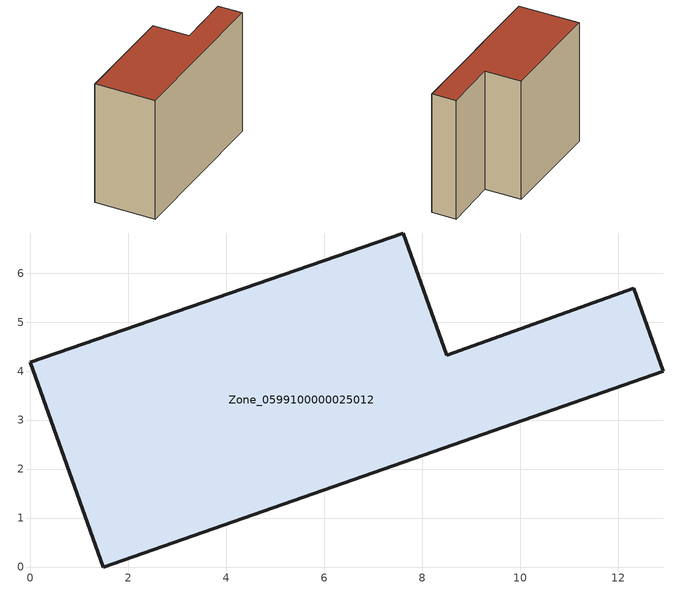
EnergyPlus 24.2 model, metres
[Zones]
Zone_0599100000025012
 floor ground (C_G): 1.49,0 0,4.18 7.61,6.82 8.5,4.32 12.32,5.69 12.92,4 z0
 wall outside (C_F): 1.49,0 12.92,4 12.32,5.69 8.5,4.32 7.61,6.82 0,4.18 1.49,0 z0:9.12
 roof outside (C_R): 0,4.18 1.49,0 12.92,4 12.32,5.69 8.5,4.32 7.61,6.82 z9.12
[BUILDING]
Pand.0599100000025012: North Axis=0; Terrain=City; Loads Convergence Tolerance Value=0.04; Temperature Convergence Tolerance Value=0.4; Solar Distribution=FullExterior; Maximum Number of Warmup Days=25; Minimum Number of Warmup Days=1
[Site:Location]
Rotterdam.The.Hague.AP_ZH_NLD Design_Conditions: Latitude=51.96; Longitude=4.45; Time Zone=1; Elevation=-4.5
[SITE:GROUNDTEMPERATURE:BUILDINGSURFACE]
18, 18, 18, 18, 18, 18, 18, 18, 18, 18, 18, 18
[MATERIAL] Thermal Absorptance=0.9; Solar Absorptance=0.7; Visible Absorptance=0.7
Name | Roughness | Thickness | Conductivity | Density | Specific Heat
G.TI.1946 | MediumSmooth | 0.15 | 1 | 540 | 1210
F.TI.1946 | Rough | 0.3 | 0.857143 | 1920 | 840
R.TI.1946 | MediumRough | 0.2 | 0.1 | 1500 | 1000
[CONSTRUCTION]
C_G: G.TI.1946
C_F: F.TI.1946
C_R: R.TI.1946
[ZONE]
Zone_0599100000025012: Type=1; Multiplier=1; Ceiling Height=Autocalculate; Volume=Autocalculate; Floor Area=autocalculate; Part of Total Floor Area=Yes
[ZONEINFILTRATION:DESIGNFLOWRATE]
Infil_Zone_0599100000025012: Zone or ZoneList or Space or SpaceList=Zone_0599100000025012; Schedule=AlwaysOn; Design Flow Rate Calculation Method=Flow/Area; Flow Rate per Floor Area=0.003; Constant Term Coefficient=1; Temperature Term Coefficient=0; Velocity Term Coefficient=0; Velocity Squared Term Coefficient=0
[HVACTEMPLATE:ZONE:IDEALLOADSAIRSYSTEM]
Zone_0599100000025012: Maximum Heating Supply Air Temperature=50; Minimum Cooling Supply Air Temperature=13; Maximum Heating Supply Air Humidity Ratio=0.0156; Minimum Cooling Supply Air Humidity Ratio=0.0077; Heating Limit=NoLimit; Cooling Limit=NoLimit; Dehumidification Control Type=ConstantSensibleHeatRatio; Cooling Sensible Heat Ratio=0.7; Dehumidification Setpoint=60; Humidification Control Type=None; Humidification Setpoint=30; Outdoor Air Method=None; Outdoor Air Flow Rate per Person=0.00944; Outdoor Air Flow Rate per Zone Floor Area=0; Outdoor Air Flow Rate per Zone=0; Demand Controlled Ventilation Type=None; Outdoor Air Economizer Type=NoEconomizer; Heat Recovery Type=None; Sensible Heat Recovery Effectiveness=0.7; Latent Heat Recovery Effectiveness=0.65
[ZONECONTROL:THERMOSTAT]
ThermostatControl_Zone_0599100000025012: Zone or ZoneList=Zone_0599100000025012; Control Type Schedule=DualSetpointControlType; Control 1=Thermostat_Zone_0599100000025012; Temperature Difference Between Cutout And Setpoint=0
[THERMOSTATSETPOINT:DUALSETPOINT]
Thermostat_Zone_0599100000025012: Heating Setpoint Temperature Schedule=HeatingSetpoint_Zone_0599100000025012; Cooling Setpoint Temperature Schedule=CoolingSetpoint_Zone_0599100000025012
[SCHEDULE:COMPACT]
HeatingSetpoint_Zone_0599100000025012: Through: 12/31, For: AllDays, Until: 24:00, 21
CoolingSetpoint_Zone_0599100000025012: Through: 12/31, For: AllDays, Until: 24:00, 24
DualSetpointControlType: Through: 12/31, For: AllDays, Until: 24:00, 4
AlwaysOn: Through: 12/31, For: AllDays, Until: 24:00, 1
